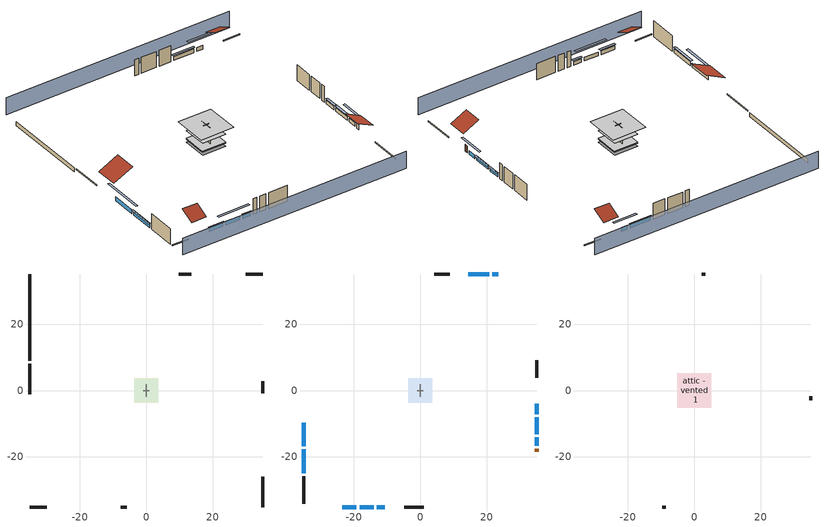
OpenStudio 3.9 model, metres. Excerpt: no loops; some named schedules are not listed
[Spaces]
garage 1
 floor foundation (Slab1 construction): -3.66,-3.66 -3.66,3.66 3.66,3.66 3.66,-3.66 z0
 wall outside (Wall1 construction): 13.5,35.06 9.84,35.06 z0.3:5.18
 wall outside (Wall2 construction): 35.06,-0.82 35.06,2.83 z0.3:5.18
 wall outside (Wall12 construction): -7.64,-35.06 -5.81,-35.06 z0.3:5.18
 wall to conditioned space 1 (Wall5 construction Reversed): 0,1.83 0,-1.83 z0.3:5.18
 wall to conditioned space 1 (Wall6 construction Reversed): -0.91,0 0.91,0 z0.3:5.18
crawlspace - vented 1
 floor foundation (Slab2 construction): -3.61,-3.61 -3.61,3.61 3.61,3.61 3.61,-3.61 z-0.91
 wall outside (RimJoist1 construction): -35.06,8.04 -35.06,-1.14 z0.3:0.61
 wall outside (RimJoist2 construction): 35.06,35.06 29.97,35.06 z0.3:0.61
 wall outside (RimJoist3 construction): 35.06,-35.06 35.06,-25.88 z0.3:0.61
 wall outside (RimJoist4 construction): -35.06,-35.06 -29.97,-35.06 z0.3:0.61
 wall foundation (FoundationWall1 construction): -35.06,35.06 -35.06,8.97 z-0.91:0.3
conditioned space 1
 floor to crawlspace - vented 1 (Floor1 construction): -3.61,-3.61 -3.61,3.61 3.61,3.61 3.61,-3.61 z0.3
 floor to garage 1 (Floor3 construction): -3.66,-3.66 -3.66,3.66 3.66,3.66 3.66,-3.66 z0.3
 floor adiabatic (AdiabaticFloorConstruction): -3.61,-3.61 -3.61,3.61 3.61,3.61 3.61,-3.61 z2.74
 wall outside (Wall3 construction): -35.06,-25.79 -35.06,-34.13 z0.3:5.18
 wall outside (Wall4 construction): 8.91,35.06 4.28,35.06 z0.3:5.18
 wall outside (Wall7 construction): 35.06,3.76 35.06,9.16 z0.3:5.18
 wall outside (Wall8 construction): -4.88,-35.06 1.04,-35.06 z0.3:5.18
 wall outside (AdiabaticWallConstruction): -35.06,-9.63 -35.06,-16.78 / -35.06,-17.71 -35.06,-24.86 z0.3:1.52; 23.5,35.06 21.68,35.06 / 20.75,35.06 14.43,35.06 z0.3:1.49; 35.06,-16.65 35.06,-14.12 / 35.06,-7.19 35.06,-3.91 / -13.06,-35.06 -10.62,-35.06 z0.3:1.4; 35.06,-13.19 35.06,-8.12 / -18.28,-35.06 -13.99,-35.06 / -23.5,-35.06 -19.21,-35.06 z0.3:1.43
 wall outside (AdiabaticWallConstruction 1): 35.06,-18.49 35.06,-17.58 z0.3:2.34
 window (WindowConstruction): -35.06,-9.63 -35.06,-16.78 z0.3:1.52
 window (WindowConstruction 1): -35.06,-17.71 -35.06,-24.86 z0.3:1.52
 window (WindowConstruction 2): 23.5,35.06 21.68,35.06 z0.3:1.49
 window (WindowConstruction 3): 20.75,35.06 14.43,35.06 z0.3:1.49
 window (WindowConstruction 4): 35.06,-16.65 35.06,-14.12 z0.3:1.4
 window (WindowConstruction 5): 35.06,-13.19 35.06,-8.12 z0.3:1.43
 window (WindowConstruction 6): 35.06,-7.19 35.06,-3.92 z0.3:1.4
 window (WindowConstruction 7): -18.28,-35.06 -13.99,-35.06 z0.3:1.43
 window (WindowConstruction 8): -13.06,-35.06 -10.62,-35.06 z0.3:1.4
 window (WindowConstruction 9): -23.5,-35.06 -19.21,-35.06 z0.3:1.43
 door (Door): 35.06,-18.49 35.06,-17.58 z0.3:2.34
 ceiling adiabatic (AdiabaticFloorConstruction): 3.61,-3.61 3.61,3.61 -3.61,3.61 -3.61,-3.61 z2.74
attic - vented 1
 floor to conditioned space 1 (Floor2 construction Reversed): -5.14,-5.14 -5.14,5.14 5.14,5.14 5.14,-5.14 z5.18
 wall outside (Wall9 construction): 3.35,35.06 2.22,35.06 z0.3:5.18
 wall outside (Wall10 construction): -9.69,-35.06 -8.57,-35.06 z0.3:5.18
 wall outside (Wall11 construction): 35.06,-2.99 35.06,-1.75 z0.3:5.18
 roof outside (Roof1 construction): -35.06,-8.71,5.18 -29.12,-8.71,8.15 -29.12,-2.07,8.15 -35.06,-2.07,5.18
 roof outside (Roof2 construction): 24.43,35.06,5.18 24.43,30.93,7.24 29.04,30.93,7.24 29.04,35.06,5.18
 roof outside (Roof3 construction): -24.43,-35.06,5.18 -24.43,-30.93,7.24 -29.04,-30.93,7.24 -29.04,-35.06,5.18
 roof outside (Roof4 construction): 35.06,-19.42,5.18 30.11,-19.42,7.66 30.11,-24.95,7.66 35.06,-24.95,5.18
shading: -35.06,-39.63 35.06,-39.63 / 35.06,39.63 -35.06,39.63 z0:5.18; -35.06,-19.52 -35.06,-6.89 -35.67,-6.89 -35.67,-19.52 z4.27; -35.06,-25.16 -35.06,-17.41 -35.67,-17.41 -35.67,-25.16 z1.83; 18.93,35.06 26.24,35.06 26.24,35.67 18.93,35.67 z4.24; 14.12,35.06 21.05,35.06 21.05,35.67 14.12,35.67 z1.8; 35.06,-11.37 35.06,-19.39 35.67,-19.39 35.67,-11.37 z4.15; 35.06,-7.82 35.06,-13.49 35.67,-13.49 35.67,-7.82 z1.74; 35.06,-3.61 35.06,-7.5 35.67,-7.5 35.67,-3.61 z1.71; -11.24,-35.06 -21.02,-35.06 -21.02,-35.67 -11.24,-35.67 z4.18; -10.31,-35.06 -13.36,-35.06 -13.36,-35.67 -10.31,-35.67 z1.71; -18.9,-35.06 -23.8,-35.06 -23.8,-35.67 -18.9,-35.67 z1.74
[Site]
Portland Intl Arpt_OR: Latitude {deg}=45.59; Longitude {deg}=-122.6; Time Zone {hr}=-8; Elevation {m}=33; Terrain=Suburbs; Keep Site Location Information=Yes
[Site:GroundTemperature:Shallow]
10.2558, 8.96328, 8.85977, 9.47314, 11.9355, 14.3863, 16.5111, 17.8571, 17.9714, 16.8767, 14.8061, 12.4304
[Site:WaterMainsTemperature]
Calculation Method=Schedule; Temperature Schedule=mains temperature schedule
[Building]
Building 1
[Material] Roughness=Rough
Name | Thickness {m} | Conductivity {W/m-K} | Density {kg/m3} | Specific Heat {J/kg-K} | Thermal Absorptance | Solar Absorptance | Visible Absorptance
asphalt or fiberglass shingles | 0.00635 | 0.162714 | 1121.4 | 1465.45 | 0.9 | 0.85 | 0.85
roof rigid ins | 0.00281632 | 0.029427 | 32.04 | 1214.23 | 0.9 | 0.7 | 0.7
osb sheathing 0.5 in. | 0.0127 | 0.115458 | 512.64 | 1214.23 | 0.9 | 0.6 | 0.6
composite shingle siding | 0.00635 | 0.162714 | 1121.4 | 1465.45 | 0.9 | 0.7 | 0.7
osb sheathing 0.5 in. 1 | 0.0127 | 0.115458 | 512.64 | 1214.23 | 0.9 | 0.7 | 0.7
wall stud and cavity | 0.1397 | 0.348479 | 139.0536 | 1170.24 | 0.9 | 0.6 | 0.6
wall rigid ins; floor rigid ins | 0.051816 | 0.029427 | 32.04 | 1214.23 | 0.9 | 0.7 | 0.7
wall stud and cavity 1 | 0.1397 | 0.207325 | 139.0536 | 1170.24 | 0.9 | 0.7 | 0.7
gypsum board | 0.0127 | 0.160291 | 801 | 837.4 | 0.9 | 0.6 | 0.6
wall rigid ins 1; wall rigid ins 2 | 0.051816 | 0.029427 | 32.04 | 1214.23
wall stud and cavity 2 | 0.1397 | 0.222524 | 139.0536 | 1170.24 | 0.9 | 0.7 | 0.7
rim joist stud and cavity | 0.0508 | 0.144151 | 50.32683 | 1063.81 | 0.9 | 0.6 | 0.6
floor stud and cavity | 0.1397 | 0.0972396 | 92.3553 | 1139.71 | 0.9 | 0.7 | 0.7
osb sheathing 0.75 in. | 0.01905 | 0.115458 | 512.64 | 1214.23 | 0.9 | 0.7 | 0.7
floor covering | 0.0127 | 0.0433444 | 54.468 | 1339.84 | 0.9 | 0.6 | 0.6
ceiling loosefill ins | 0.254 | 0.0480833 | 16.02 | 1046.75 | 0.9 | 0.7 | 0.7
ceiling stud and cavity | 0.1397 | 0.104117 | 65.682 | 1177.47 | 0.9 | 0.7 | 0.7
concrete 4.0 in. | 0.1016 | 1.803125 | 2242.8 | 837.4 | 0.9 | 0.7 | 0.7
concrete 8.0 in. | 0.2032 | 1.803125 | 2242.8 | 837.4 | 0.9 | 0.7 | 0.7
soil 0.5 in. | 0.0127 | 1.3848 | 1842.3 | 418.7 | 0.9 | 0.7 | 0.7
wood siding; wood siding 1 | 0.0254 | 0.102417 | 544.68 | 1172.36
wall rigid ins 3; floor rigid ins 1 | 0.512978 | 0.029427 | 32.04 | 1214.23 | 0.9 | 0.7 | 0.7
wall stud and cavity 3 | 0.0889 | 0.380278 | 52.3479 | 1209.89 | 0.9 | 0.7 | 0.7
door material | 0.04445 | 0.0612267 | 512.64 | 1214.23 | 0.9 | 0.7 | 0.7
floor stud and cavity 1 | 0.1397 | 1.75129 | 37.0049 | 1207.88 | 0.9 | 0.7 | 0.7
wall stud and cavity 4 | 0.0889 | 0.391764 | 83.0341 | 1211.67 | 0.9 | 0.7 | 0.7
furniture material conditioned space 1; furniture material garage 1 | 0.1524 | 0.115458 | 640.8 | 1214.23 | 0.9 | 0.6 | 0.6
[Construction]
Roof1 construction; Roof2 construction; Roof3 construction; Roof4 construction: asphalt or fiberglass shingles, roof rigid ins, osb sheathing 0.5 in.
Wall1 construction; Wall2 construction; Wall9 construction; Wall10 construction; Wall11 construction; Wall12 construction: composite shingle siding, osb sheathing 0.5 in. 1, wall stud and cavity
Wall3 construction; Wall4 construction: composite shingle siding, wall rigid ins, osb sheathing 0.5 in. 1, wall stud and cavity 1, gypsum board
Wall5 construction Reversed: gypsum board, wall stud and cavity 2, osb sheathing 0.5 in. 1, wall rigid ins 1
Wall6 construction Reversed: gypsum board, wall stud and cavity 2, osb sheathing 0.5 in. 1, wall rigid ins 2
Wall7 construction; Wall8 construction: composite shingle siding, wall rigid ins 1, osb sheathing 0.5 in. 1, wall stud and cavity 1, gypsum board
RimJoist1 construction; RimJoist2 construction; RimJoist3 construction; RimJoist4 construction: composite shingle siding, rim joist stud and cavity
Floor1 construction; Floor3 construction: floor stud and cavity, floor rigid ins, osb sheathing 0.75 in., floor covering
Floor2 construction Reversed: gypsum board, ceiling stud and cavity, ceiling loosefill ins
Slab1 construction: concrete 4.0 in.
FoundationWall1 construction: concrete 8.0 in.
Slab2 construction: soil 0.5 in.
WindowConstruction; WindowConstruction 1; WindowConstruction 2; WindowConstruction 3; WindowConstruction 4; WindowConstruction 5; WindowConstruction 6; WindowConstruction 7; WindowConstruction 8; WindowConstruction 9: WindowMaterial
AdiabaticWallConstruction: wood siding, wall rigid ins 3, wall stud and cavity 3, gypsum board
Door: door material
AdiabaticWallConstruction 1: wood siding 1, wall rigid ins 3, wall stud and cavity 3, gypsum board
AdiabaticFloorConstruction: floor stud and cavity 1, floor rigid ins 1, osb sheathing 0.75 in., floor covering
PartitionWallConstruction: gypsum board, wall stud and cavity 4, gypsum board
furniture construction conditioned space 1: furniture material conditioned space 1
furniture construction garage 1: furniture material garage 1
[WindowMaterial:SimpleGlazingSystem]
WindowMaterial: U-Factor {W/m2-K}=2.15764; Solar Heat Gain Coefficient=0.44
[ThermalZone] Multiplier=1; Use Ideal Air Loads=No
Name | Volume {m3} | Thermostat
conditioned space | 384.656 | conditioned space temperature setpoint
attic - vented | 80.9188
garage | 130.484
crawlspace - vented | 63.543
[Sizing:Zone] Zone Cooling Design Supply Air Temperature Input Method=SupplyAirTemperature; Zone Cooling Design Supply Air Temperature {C}=14; Zone Cooling Design Supply Air Temperature Difference {deltaC}=11.11; Zone Heating Design Supply Air Temperature Input Method=SupplyAirTemperature; Zone Heating Design Supply Air Temperature {C}=40; Zone Heating Design Supply Air Temperature Difference {deltaC}=11.11; Zone Cooling Design Supply Air Humidity Ratio {kg-H2O/kg-air}=0.0085; Zone Heating Design Supply Air Humidity Ratio {kg-H2O/kg-air}=0.008; Cooling Design Air Flow Method=DesignDay; Heating Design Air Flow Method=DesignDay; Account for Dedicated Outdoor Air System=No; Dedicated Outdoor Air System Control Strategy=NeutralSupplyAir; Dedicated Outdoor Air Low Setpoint Temperature for Design {C}=autosize; Dedicated Outdoor Air High Setpoint Temperature for Design {C}=autosize; Zone Load Sizing Method=Sensible Load Only No Latent Load; Zone Latent Cooling Design Supply Air Humidity Ratio Input Method=HumidityRatioDifference; Zone Cooling Design Supply Air Humidity Ratio Difference {kgWater/kgDryAir}=0.005; Zone Latent Heating Design Supply Air Humidity Ratio Input Method=HumidityRatioDifference; Zone Humidification Design Supply Air Humidity Ratio Difference {kgWater/kgDryAir}=0.005; Sizing Option=Coincident
conditioned space; attic - vented; garage; crawlspace - vented
[Space]
Name | Thermal Zone | Volume {m3}
conditioned space 1 | conditioned space | 384.656
attic - vented 1 | attic - vented | 80.9188
garage 1 | garage | 130.484
crawlspace - vented 1 | crawlspace - vented | 63.543
[ThermostatSetpoint:DualSetpoint]
conditioned space temperature setpoint: Heating Setpoint Temperature Schedule=heating setpoint; Cooling Setpoint Temperature Schedule=cooling setpoint; Temperature Difference Between Cutout And Setpoint {deltaC}=0
[Foundation:Kiva] Wall Depth Below Slab {m}=0.2032
Name | Initial Indoor Air Temperature {C} | Wall Height Above Grade {m}
Foundation Kiva 1 | 13.4258 | 0.1016
Foundation Kiva 2 | 8.24991 | 0.3048
[Foundation:Kiva:Settings]
Soil Conductivity {W/m-K}=1.3848; Soil Density {kg/m3}=1842.3; Soil Specific Heat {J/kg-K}=418.7; Ground Solar Absorptivity=0.9; Ground Thermal Absorptivity=0.9; Ground Surface Roughness {m}=0.03; Far-Field Width {m}=40; Deep-Ground Boundary Condition=ZeroFlux; Deep-Ground Depth {m}=40; Minimum Cell Dimension {m}=0.2; Maximum Cell Growth Coefficient=3; Simulation Timestep=Timestep
[SurfaceProperty:ExposedFoundationPerimeter] Exposed Perimeter Calculation Method=TotalExposedPerimeter
Name | Total Exposed Perimeter {m}
Slab1 | 18.288
Slab2 | 26.09088
[SurfaceProperty:IncidentSolarMultiplier] Incident Solar Multiplier=1; Incident Solar Multiplier Schedule=trans schedule winter=0.85 summer=0.7
Window1; Window2; Window3; Window4; Window5; Window6; Window7; Window8; Window9; Window10
[InternalMass:Definition] Design Level Calculation Method=SurfaceArea
Name | Construction | Surface Area {m2}
partition wall mass | PartitionWallConstruction | 157.749
furniture mass conditioned space 1 | furniture construction conditioned space 1 | 63.09974
furniture mass garage 1 | furniture construction garage 1 | 5.35122
[InternalMass] Multiplier=1
Name | Internal Mass Definition | Space or SpaceType
partition wall mass | partition wall mass | conditioned space 1
furniture mass conditioned space 1 | furniture mass conditioned space 1 | conditioned space 1
furniture mass garage 1 | furniture mass garage 1 | garage 1
[External:File]
External File 1: File=in.schedules.csv
[ElectricEquipment:Definition] Design Level Calculation Method=EquipmentLevel
Name | Design Level {W} | Fraction Latent | Fraction Radiant | Fraction Lost
ceiling fan | 19.5075 | 0 | 0.558 | 0
clothes washer | 625.194 | 0.03 | 0.162 | 0.7
clothes dryer | 9402.99 | 0.015 | 0.081 | 0.85
dishwasher | 1362.3 | 0.3 | 0.18 | 0.4
fridge | 45.9075 | 0 | 0.6 | 0
fridge 2 | 239.242 | 0 | 0.6 | 0
freezer | 194.914 | 0 | 0.6 | 0
cooking range | 148.739 | 0.16 | 0.384 | 0.2
misc tv | 630.993 | 0 | 0.6 | 0
misc plug loads | 545.632 | 0.021 | 0.558 | 0.049
whole house fan; mech vent house fan | 0 | 0 | 0 | 1
mech vent house fan cfis | 0 | 0 | 0 | 0
mech vent range fan 0; mech vent bath fan 0 | 30 | 0 | 0 | 1
[ElectricEquipment]
Name | Electric Equipment Definition | Space or SpaceType | Schedule
ceiling fan | ceiling fan | conditioned space 1 | ceiling_fan
clothes washer | clothes washer | conditioned space 1 | clothes_washer
clothes dryer | clothes dryer | conditioned space 1 | clothes_dryer
dishwasher | dishwasher | conditioned space 1 | dishwasher
fridge | fridge | conditioned space 1 | fridge schedule
fridge 1 | fridge 2 | garage 1 | fridge schedule 1
freezer | freezer | garage 1 | freezer schedule
cooking range | cooking range | conditioned space 1 | cooking_range
misc tv | misc tv | conditioned space 1 | plug_loads_tv
misc plug loads | misc plug loads | conditioned space 1 | plug_loads_other
whole house fan | whole house fan | conditioned space 1 | Always On Discrete
mech vent house fan | mech vent house fan | conditioned space 1 | mech vent house fan schedule
mech vent house fan cfis | mech vent house fan cfis | conditioned space 1 | mech vent house fan cfis schedule
mech vent range fan 0 | mech vent range fan 0 | conditioned space 1 | mech vent range fan 0 schedule
mech vent bath fan 0 | mech vent bath fan 0 | conditioned space 1 | mech vent bath fan 0 schedule
[EnergyManagementSystem:Sensor]
Name | Output Variable or Output Meter Index Key | Output Variable or Output Meter
water_heater_amb_temp; fridge_tin_s_1 | garage | Zone Mean Air Temperature
water_heater_amb_rh | garage | Zone Air Relative Humidity
water_heater_T_set | water heater setpoint | Schedule Value
fridge_tin_s; tin_s | conditioned space | Zone Mean Air Temperature
out_pb_s |  | Site Outdoor Air Barometric Pressure
out_wt_s |  | Site Outdoor Air Humidity Ratio
win_s | conditioned space | Zone Air Humidity Ratio
site_vw_s |  | Site Wind Speed
tout_s | conditioned space | Zone Outdoor Air Drybulb Temperature
cool_season | cooling season schedule | Schedule Value
natural_vent_s | natural vent schedule | Schedule Value
htg_sp_s | heating setpoint | Schedule Value
clg_sp_s | cooling setpoint | Schedule Value
mech_vent_range_fan_0_sch_s | mech vent range fan 0 schedule | Schedule Value
mech_vent_bath_fan_0_sch_s | mech vent bath fan 0 schedule | Schedule Value
clothes_dryer_exhaust_0_sch_s | clothes_dryer | Schedule Value
conditioned_space_htg_unmet_s | conditioned space | Zone Heating Setpoint Not Met Time
conditioned_space_clg_unmet_s | conditioned space | Zone Cooling Setpoint Not Met Time
htg_load_cond |  | Heating:EnergyTransfer:Zone:CONDITIONED SPACE
clg_load_cond |  | Cooling:EnergyTransfer:Zone:CONDITIONED SPACE
s_conv | Floor1 | Surface Inside Face Convection Heat Gain Energy
s_ig | Floor1 | Surface Inside Face Internal Gains Radiation Heat Gain Energy
s_sol | Floor1 | Surface Inside Face Solar Radiation Heat Gain Energy
s_lgt | Floor1 | Surface Inside Face Lights Radiation Heat Gain Energy
s_surf | Floor1 | Surface Inside Face Net Surface Thermal Radiation Heat Gain Energy
s_conv_1 | Floor2 | Surface Inside Face Convection Heat Gain Energy
s_ig_1 | Floor2 | Surface Inside Face Internal Gains Radiation Heat Gain Energy
s_sol_1 | Floor2 | Surface Inside Face Solar Radiation Heat Gain Energy
s_lgt_1 | Floor2 | Surface Inside Face Lights Radiation Heat Gain Energy
s_surf_1 | Floor2 | Surface Inside Face Net Surface Thermal Radiation Heat Gain Energy
s_conv_2 | Floor3 | Surface Inside Face Convection Heat Gain Energy
s_ig_2 | Floor3 | Surface Inside Face Internal Gains Radiation Heat Gain Energy
s_sol_2 | Floor3 | Surface Inside Face Solar Radiation Heat Gain Energy
s_lgt_2 | Floor3 | Surface Inside Face Lights Radiation Heat Gain Energy
s_surf_2 | Floor3 | Surface Inside Face Net Surface Thermal Radiation Heat Gain Energy
s_conv_3 | inferred conditioned ceiling | Surface Inside Face Convection Heat Gain Energy
s_ig_3 | inferred conditioned ceiling | Surface Inside Face Internal Gains Radiation Heat Gain Energy
s_sol_3 | inferred conditioned ceiling | Surface Inside Face Solar Radiation Heat Gain Energy
s_lgt_3 | inferred conditioned ceiling | Surface Inside Face Lights Radiation Heat Gain Energy
s_surf_3 | inferred conditioned ceiling | Surface Inside Face Net Surface Thermal Radiation Heat Gain Energy
s_conv_4 | inferred conditioned floor | Surface Inside Face Convection Heat Gain Energy
s_ig_4 | inferred conditioned floor | Surface Inside Face Internal Gains Radiation Heat Gain Energy
s_sol_4 | inferred conditioned floor | Surface Inside Face Solar Radiation Heat Gain Energy
s_lgt_4 | inferred conditioned floor | Surface Inside Face Lights Radiation Heat Gain Energy
s_surf_4 | inferred conditioned floor | Surface Inside Face Net Surface Thermal Radiation Heat Gain Energy
ss_sol | Door1 | Surface Inside Face Solar Radiation Heat Gain Energy
ss_lgt | Door1 | Surface Inside Face Lights Radiation Heat Gain Energy
ss_conv | Door1 | Surface Inside Face Convection Heat Gain Energy
ss_ig | Door1 | Surface Inside Face Internal Gains Radiation Heat Gain Energy
ss_surf | Door1 | Surface Inside Face Net Surface Thermal Radiation Heat Gain Energy
ss_conv_1 | Window1 | Surface Inside Face Convection Heat Gain Energy
ss_ig_1 | Window1 | Surface Inside Face Internal Gains Radiation Heat Gain Energy
ss_surf_1 | Window1 | Surface Inside Face Net Surface Thermal Radiation Heat Gain Energy
ss_trans_in | Window1 | Surface Window Transmitted Solar Radiation Rate
ss_back_out | Window1 | Surface Window Shortwave from Zone Back Out Window Heat Transfer Rate
ss_trans_out | Window1 | Surface Inside Face Initial Transmitted Diffuse Transmitted Out Window Solar Radiation Rate
ss_conv_2 | Window10 | Surface Inside Face Convection Heat Gain Energy
ss_ig_2 | Window10 | Surface Inside Face Internal Gains Radiation Heat Gain Energy
ss_surf_2 | Window10 | Surface Inside Face Net Surface Thermal Radiation Heat Gain Energy
ss_trans_in_1 | Window10 | Surface Window Transmitted Solar Radiation Rate
ss_back_out_1 | Window10 | Surface Window Shortwave from Zone Back Out Window Heat Transfer Rate
ss_trans_out_1 | Window10 | Surface Inside Face Initial Transmitted Diffuse Transmitted Out Window Solar Radiation Rate
ss_conv_3 | Window2 | Surface Inside Face Convection Heat Gain Energy
ss_ig_3 | Window2 | Surface Inside Face Internal Gains Radiation Heat Gain Energy
ss_surf_3 | Window2 | Surface Inside Face Net Surface Thermal Radiation Heat Gain Energy
ss_trans_in_2 | Window2 | Surface Window Transmitted Solar Radiation Rate
ss_back_out_2 | Window2 | Surface Window Shortwave from Zone Back Out Window Heat Transfer Rate
ss_trans_out_2 | Window2 | Surface Inside Face Initial Transmitted Diffuse Transmitted Out Window Solar Radiation Rate
ss_conv_4 | Window3 | Surface Inside Face Convection Heat Gain Energy
ss_ig_4 | Window3 | Surface Inside Face Internal Gains Radiation Heat Gain Energy
ss_surf_4 | Window3 | Surface Inside Face Net Surface Thermal Radiation Heat Gain Energy
ss_trans_in_3 | Window3 | Surface Window Transmitted Solar Radiation Rate
ss_back_out_3 | Window3 | Surface Window Shortwave from Zone Back Out Window Heat Transfer Rate
ss_trans_out_3 | Window3 | Surface Inside Face Initial Transmitted Diffuse Transmitted Out Window Solar Radiation Rate
ss_conv_5 | Window4 | Surface Inside Face Convection Heat Gain Energy
ss_ig_5 | Window4 | Surface Inside Face Internal Gains Radiation Heat Gain Energy
ss_surf_5 | Window4 | Surface Inside Face Net Surface Thermal Radiation Heat Gain Energy
ss_trans_in_4 | Window4 | Surface Window Transmitted Solar Radiation Rate
ss_back_out_4 | Window4 | Surface Window Shortwave from Zone Back Out Window Heat Transfer Rate
ss_trans_out_4 | Window4 | Surface Inside Face Initial Transmitted Diffuse Transmitted Out Window Solar Radiation Rate
ss_conv_6 | Window5 | Surface Inside Face Convection Heat Gain Energy
ss_ig_6 | Window5 | Surface Inside Face Internal Gains Radiation Heat Gain Energy
ss_surf_6 | Window5 | Surface Inside Face Net Surface Thermal Radiation Heat Gain Energy
ss_trans_in_5 | Window5 | Surface Window Transmitted Solar Radiation Rate
[OtherEquipment:Definition] Design Level Calculation Method=EquipmentLevel
Name | Design Level {W} | Fraction Latent | Fraction Radiant | Fraction Lost
water heater sens; mech vent house fan sensible load | 0 | 0 | 0 | 0
water heater lat; mech vent house fan latent load | 0 | 1 | 0 | 0
water heater energy adjustment1 | 0.01 | 0 | 0 | 1
clothes dryer 2 | 0 | 0.015 | 0.081 | 0.85
cooking range 2 | 4359.11 | 0.16 | 0.384 | 0.2
general water use sensible | -25.2881 | 0 | 0.6 | 0
general water use latent | 25.6591 | 1 | 0 | 0
[OtherEquipment]
Name | Other Equipment Definition | Space or SpaceType | Schedule | Fuel Type
water heater sens | water heater sens | garage 1 | Always On Discrete
water heater lat | water heater lat | garage 1 | Always On Discrete
water heater energy adjustment1 | water heater energy adjustment1 | garage 1 | Always On Discrete | Electricity
clothes dryer 1 | clothes dryer 2 | conditioned space 1 | clothes_dryer | Electricity
cooking range 1 | cooking range 2 | conditioned space 1 | cooking_range | NaturalGas
general water use sensible | general water use sensible | conditioned space 1 | general water use schedule
general water use latent | general water use latent | conditioned space 1 | general water use schedule
mech vent house fan sensible load | mech vent house fan sensible load | conditioned space 1 | Always On Discrete
mech vent house fan latent load | mech vent house fan latent load | conditioned space 1 | Always On Discrete
[WaterUse:Equipment:Definition]
Name | Peak Flow Rate {m3/s}
clothes washer | 1.31077e-05
dishwasher | 9.90346e-06
[Lights:Definition] Design Level Calculation Method=LightingLevel; Fraction Radiant=0.6; Fraction Visible=0.2; Return Air Fraction=0
Name | Lighting Level {W}
interior lighting | 207.433
garage lighting | 7.27217
[Lights] Fraction Replaceable=1
Name | Lights Definition | Space or SpaceType | Schedule
interior lighting | interior lighting | conditioned space 1 | lighting_interior
garage lighting | garage lighting | garage 1 | lighting_garage
[Exterior:Lights:Definition]
exterior lighting: Design Level {W}=7.09205
[Exterior:Lights]
exterior lighting: Exterior Lights Definition=exterior lighting; Schedule=exterior lighting schedule
[People:Definition]
occupants: Number of People Calculation Method=People; Number of People {people}=1; Fraction Radiant=0.314171; Sensible Heat Fraction=0.56303; Carbon Dioxide Generation Rate {m3/s-W}=0; Enable ASHRAE 55 Comfort Warnings=No; Mean Radiant Temperature Calculation Type=EnclosureAveraged
[People]
occupants: People Definition=occupants; Space or SpaceType=conditioned space 1; Number of People Schedule=occupants; Activity Level Schedule=occupants activity schedule; Multiplier=1
[SpaceInfiltration:DesignFlowRate] Schedule=Always On Discrete
Name | Space or SpaceType | Design Flow Rate Calculation Method | Design Flow Rate {m3/s} | Air Changes per Hour {1/hr} | Constant Term Coefficient | Temperature Term Coefficient | Velocity Term Coefficient | Velocity Squared Term Coefficient
natural vent flow; whole house fan flow; infil flow | conditioned space 1 | Flow/Space | 0
infil crawlspace - vented 1 | crawlspace - vented 1 | AirChanges/Hour |  | 2.6013 | 1 | 0 | 0 | 0
[ZoneMixing]
whole house fan mix: Zone or Space=attic - vented; Schedule=Always On Continuous; Design Flow Rate Calculation Method=Flow/Zone; Design Flow Rate {m3/s}=0; Source Zone or Space=conditioned space
[SpaceInfiltration:EffectiveLeakageArea] Schedule=Always On Discrete
Name | Space or SpaceType | Effective Air Leakage Area {cm2} | Stack Coefficient | Wind Coefficient
infil garage 1 | garage 1 | 271.837 | 0.000129147 | 4.64657e-05
infil attic - vented 1 | attic - vented 1 | 3520.67 | 0.00015981 | 4.28029e-05
